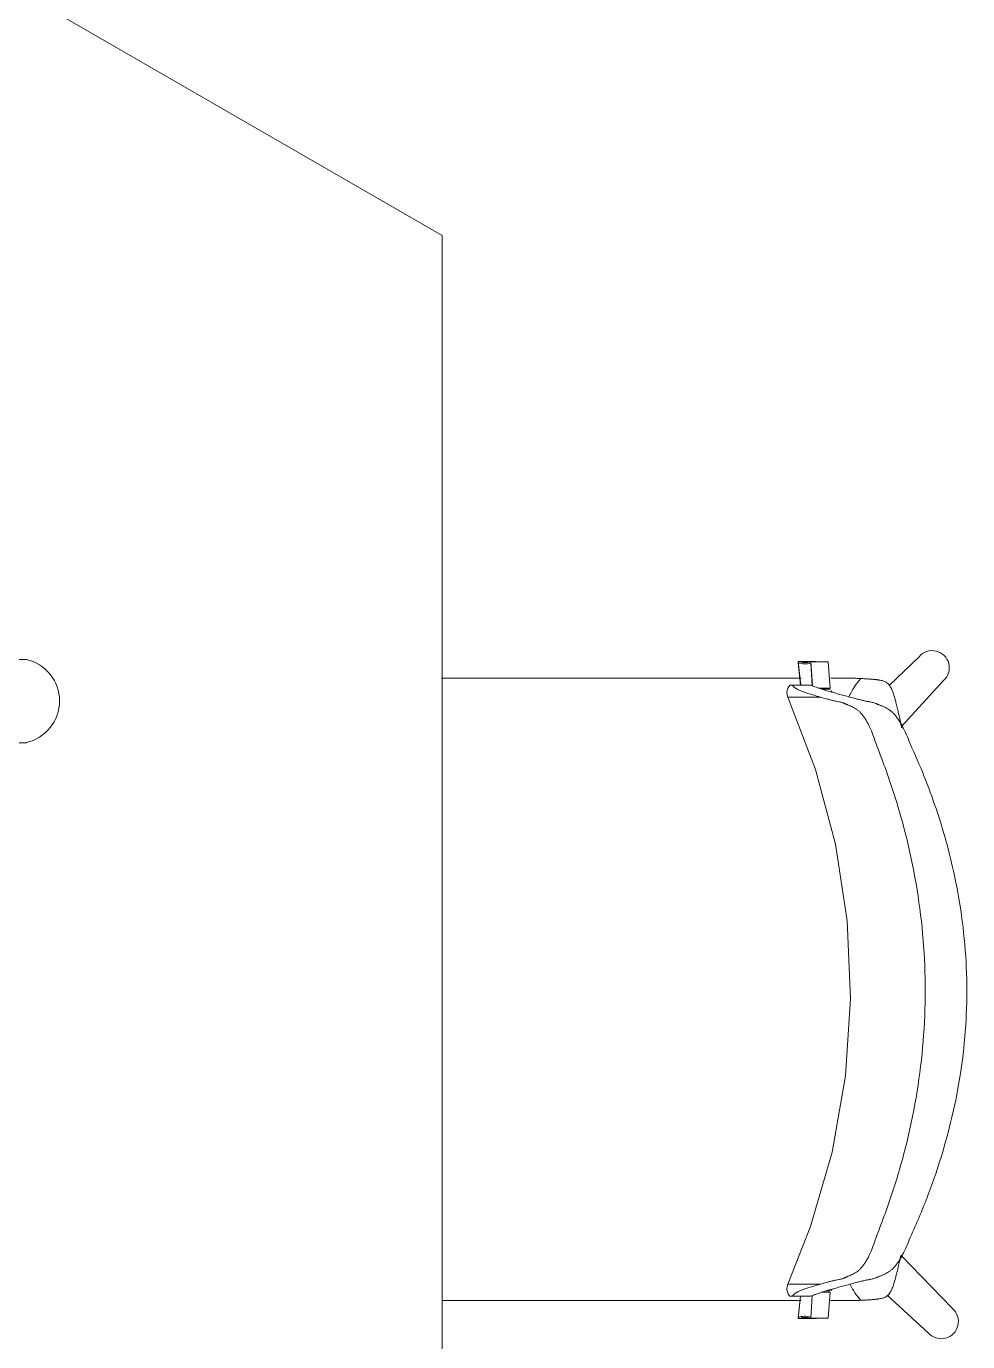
# Model space of a CAD drawing. Header units: millimetres. Extents: x 79795 to 317870, y -36033 to 97293.
# Drawn here: x 205675 to 206393, y 19063 to 20067 of the extents above; entities that cross this region are included whole.
import ezdxf

# ---------------------------------------------------------------- set-up
doc = ezdxf.new("R2010")
doc.units = ezdxf.units.MM
doc.header["$MEASUREMENT"] = 0
doc.layers.add('A-GENM', color=8, linetype='CONTINUOUS', lineweight=9)
doc.layers.add('I-FURN', color=8, linetype='CONTINUOUS', lineweight=9)

msp = doc.modelspace()

# ---------------------------------------------------------------- linework, layer by layer
at = {"layer": 'A-GENM'}
for p, q in [((205675, 19583.8), (205611.5, 19583.8)), ((205611.5, 19520.3), (205675, 19520.3))]:
    msp.add_line(p, q, dxfattribs=at)
msp.add_arc((205667.8, 19552.1), 32.5, 282.6804, 77.3196, dxfattribs=at)
at = {"layer": 'I-FURN'}
for p, q in [((205992, 19907.2), (204996.1, 20482.2)), ((205992.1, 18757.2), (205992, 19907.2)), ((206355.8, 19585.9), (206333, 19563.8)), ((206263.5, 19582.3), (206265.7, 19564.1)), ((206276.8, 19582.3), (206263.5, 19582.3)), ((206263.5, 19581.3), (206265.5, 19564.1)), ((206274.5, 19563.6), (206273.2, 19581.9)), ((206273.2, 19581.9), (206286.5, 19581.9)), ((206274.4, 19563.6), (206273.2, 19581)), ((206286.5, 19581.9), (206287.9, 19562)), ((206256, 19562.4), (206257.2, 19564.1)), ((206272.9, 19564.1), (206259.3, 19564.1)), ((206342.3, 19532.6), (206374.5, 19567.7)), ((206255, 19558.7), (206255.2, 19560.2)), ((206255.1, 19556.8), (206255, 19558.7)), ((206255.7, 19555), (206255.1, 19556.8)), ((206255.2, 19560.2), (206256, 19562.4)), ((206255.7, 19555), (206276.9, 19499.9)), ((206287.9, 19562), (206279.1, 19562)), ((206287.9, 19561.1), (206282, 19561.1)), ((206276.9, 19499.9), (206292.1, 19442.8)), ((206292.1, 19442.8), (206301, 19384.3)), ((206301, 19384.3), (206303.6, 19325.3)), ((206303.6, 19325.3), (206299.8, 19266.2)), ((206299.8, 19266.2), (206289.6, 19208)), ((206289.6, 19208), (206273.1, 19151.2)), ((206273.1, 19151.2), (206255.7, 19107.3)), ((206381.2, 19088.7), (206341.8, 19129.4)), ((206255.1, 19105.4), (206255, 19103.6)), ((206255, 19103.6), (206255.2, 19102.1)), ((206255.7, 19107.3), (206255.1, 19105.4)), ((206255.2, 19102.1), (206256, 19099.9)), ((206256, 19099.9), (206257.2, 19098.2)), ((206272.9, 19098.2), (206259.3, 19098.2)), ((206265.5, 19098.2), (206263.5, 19081)), ((206265.4, 19098.2), (206263.5, 19081.9)), ((206273.2, 19081.3), (206274.4, 19098.7)), ((206282, 19101.2), (206287.9, 19101.2)), ((206284.9, 19102.2), (206287.9, 19102.2)), ((206287.9, 19101.2), (206286.5, 19081.3)), ((206331.5, 19099), (206363, 19070)), ((206263.5, 19081), (206276.8, 19081)), ((206286.5, 19081.3), (206273.2, 19081.3))]:
    msp.add_line(p, q, dxfattribs=at)
for centre, start, end in [((206365.8, 19577.4), 311.9896, 139.6059), ((206372.7, 19078.8), 221.9662, 49.5824)]:
    msp.add_arc(centre, 13.1, start, end, dxfattribs=at)
for centre, start_param, end_param in [((206268.9, 19598.8), 2.819103, 3.398599), ((206268.9, 19597.8), 2.819103, 3.398599), ((206282.2, 19598.8), 2.819103, 2.902745), ((206268.9, 19065.4), 6.026179, 6.605675), ((206268.9, 19064.5), 6.026179, 6.605675), ((206282.2, 19064.5), 0.238848, 0.322489)]:
    msp.add_ellipse(centre, major_axis=(0, 17.4), ratio=0.978487, start_param=start_param, end_param=end_param, dxfattribs=at)
for points, knots in [([(205991.7, 19569.4), (205991.9, 19569.4), (205997, 19569.4), (206007.3, 19569.4), (206022.7, 19569.4), (206037.8, 19569.4), (206050.4, 19569.4), (206060.5, 19569.4), (206068.1, 19569.4), (206075.8, 19569.4), (206085.8, 19569.4), (206098.1, 19569.4), (206110.5, 19569.4), (206120.4, 19569.4), (206128, 19569.4), (206135.6, 19569.4), (206145.6, 19569.4), (206158, 19569.4), (206170.5, 19569.4), (206180.6, 19569.4), (206188.3, 19569.4), (206195.9, 19569.4), (206206, 19569.4), (206218.5, 19569.4), (206233.6, 19569.4), (206249, 19569.4), (206259.7, 19569.4), (206265.3, 19569.4), (206265.8, 19569.4)], [-0.751114, -0.751114, -0.751114, -0.751114, -0.75, -0.7142857, -0.6785714, -0.6428571, -0.6071429, -0.5892857, -0.5714286, -0.5535714, -0.5357143, -0.5, -0.4642857, -0.4464286, -0.4285714, -0.4107143, -0.3928571, -0.3571429, -0.3214286, -0.3035714, -0.2857143, -0.2678571, -0.25, -0.2142857, -0.1785714, -0.1428571, -0.1071429, -0.103964, -0.103964, -0.103964, -0.103964]), ([(206259.3, 19564.1), (206258.7, 19564.1), (206257.9, 19564.1), (206257.3, 19564.1), (206257.1, 19564.1), (206257.8, 19564.1), (206258.5, 19564.1), (206258.9, 19564.1)], [0, 0, 0, 0, 0.125, 0.25, 0.375, 0.5, 0.5837817, 0.5837817, 0.5837817, 0.5837817]), ([(206311.3, 19569.2), (206309.7, 19567.3), (206306.8, 19563.5), (206304, 19558.8), (206302.6, 19556), (206302.3, 19555.2)], [0, 0, 0, 0, 0.02777778, 0.05555556, 0.06696683, 0.06696683, 0.06696683, 0.06696683]), ([(206311.3, 19569.2), (206312.3, 19569.2), (206314, 19569.1), (206315.9, 19569), (206317, 19568.9), (206317.9, 19568.8), (206318.7, 19568.8), (206319.7, 19568.7), (206320.9, 19568.6), (206322.1, 19568.5), (206323, 19568.4), (206323.5, 19568.3), (206323.9, 19568.3), (206324.3, 19568.2), (206324.8, 19568.2), (206325.7, 19568), (206326.9, 19567.8), (206328.3, 19567.5), (206329.5, 19567.1), (206330.7, 19566.4), (206331.9, 19565.5), (206332.8, 19564.6), (206333.4, 19563.7), (206333.9, 19563), (206334.3, 19562.3), (206334.8, 19561.3), (206335.4, 19560), (206336, 19558.3), (206336.6, 19556.6), (206337.1, 19554.8), (206337.6, 19553.2), (206338, 19551.7), (206338.4, 19550), (206338.9, 19548.2), (206339.5, 19545.7), (206340.5, 19541.3), (206341.3, 19537.5), (206341.8, 19535.2)], [0, 0, 0, 0, 0.0625, 0.09375, 0.109375, 0.125, 0.140625, 0.15625, 0.1875, 0.21875, 0.234375, 0.242188, 0.25, 0.257812, 0.265625, 0.28125, 0.3125, 0.34375, 0.375, 0.40625, 0.4375, 0.46875, 0.484375, 0.5, 0.515625, 0.53125, 0.5625, 0.59375, 0.625, 0.65625, 0.6875, 0.71875, 0.75, 0.78125, 0.8125, 0.875, 1, 1, 1, 1]), ([(206256.3, 19555), (206256.6, 19555), (206257.2, 19555), (206259.2, 19555), (206263.1, 19555), (206270.3, 19555), (206276.8, 19555), (206280.6, 19555)], [0.4444444, 0.4444444, 0.4444444, 0.4444444, 0.5138889, 0.5833333, 0.7222222, 0.8611111, 1, 1, 1, 1]), ([(206280.1, 19561.7), (206282, 19561), (206285.2, 19560), (206290.2, 19558.5), (206294.3, 19557.4), (206298.5, 19556.3), (206303, 19555.1), (206307.1, 19554), (206310.4, 19553.1), (206312.6, 19552.6), (206314.3, 19552.2), (206316, 19551.8), (206317.6, 19551.6), (206319.4, 19551.2), (206320.7, 19550.9), (206321.9, 19550.5), (206322.8, 19550.2), (206323.3, 19550), (206323.6, 19549.8), (206324, 19549.7), (206324.5, 19549.5), (206325.4, 19549.1), (206326.8, 19548.6), (206328.4, 19547.9), (206330.1, 19547.2), (206331.8, 19546.2), (206333.5, 19545.1), (206335, 19543.9), (206336, 19543), (206336.5, 19542.4), (206336.9, 19541.9), (206337.3, 19541.5), (206337.9, 19540.8), (206338.8, 19539.6), (206340.2, 19537.7), (206341.8, 19535.3), (206343.8, 19531.6), (206346.3, 19526.5), (206348.1, 19521.8), (206349, 19519.3)], [0, 0, 0, 0, 0.142857, 0.214286, 0.285714, 0.357143, 0.428571, 0.5, 0.535714, 0.571429, 0.589286, 0.607143, 0.642857, 0.660714, 0.678571, 0.696429, 0.705357, 0.709821, 0.714286, 0.71875, 0.723214, 0.732143, 0.75, 0.767857, 0.785714, 0.803571, 0.821429, 0.839286, 0.848214, 0.852679, 0.857143, 0.861607, 0.866071, 0.875, 0.892857, 0.910714, 0.928571, 0.964286, 1, 1, 1, 1]), ([(206323, 19519.3), (206322.2, 19521.8), (206320.7, 19526.4), (206318.6, 19531.5), (206316.8, 19535.1), (206315.4, 19537.5), (206314.2, 19539.4), (206313.3, 19540.6), (206312.8, 19541.3), (206312.4, 19541.8), (206312, 19542.2), (206311.5, 19542.8), (206310.6, 19543.8), (206309.2, 19545), (206307.5, 19546.2), (206305.8, 19547.1), (206304.1, 19548), (206302.5, 19548.7), (206301.2, 19549.2), (206300.3, 19549.6), (206299.8, 19549.8), (206299.5, 19550), (206299.1, 19550.2), (206298.7, 19550.3), (206297.9, 19550.7), (206296.9, 19551), (206295.7, 19551.3), (206294.2, 19551.6), (206292.8, 19551.9), (206291.3, 19552.1), (206290.1, 19552.4), (206288.9, 19552.7), (206287.3, 19553.2), (206284.5, 19553.9), (206282.2, 19554.6), (206280.6, 19555)], [0, 0, 0, 0, 0.0625, 0.125, 0.15625, 0.1875, 0.21875, 0.234375, 0.242188, 0.25, 0.257812, 0.265625, 0.28125, 0.3125, 0.34375, 0.375, 0.40625, 0.4375, 0.46875, 0.484375, 0.492188, 0.5, 0.507812, 0.515625, 0.53125, 0.5625, 0.59375, 0.625, 0.6875, 0.71875, 0.75, 0.78125, 0.8125, 0.875, 1, 1, 1, 1]), ([(206323, 19143), (206327.8, 19155), (206336.6, 19179.1), (206350.7, 19228.7), (206361, 19292.4), (206361, 19369.9), (206350.7, 19433.6), (206336.6, 19483.2), (206327.8, 19507.3), (206323, 19519.3)], [-1, -1, -1, -1, -0.9, -0.8, -0.6, -0.4, -0.2, -0.1, 0, 0, 0, 0]), ([(206349, 19519.3), (206356.5, 19503.2), (206369.7, 19470.4), (206385.4, 19413.5), (206393.9, 19348.9), (206390.8, 19278), (206378.3, 19220.2), (206363.2, 19175.4), (206354, 19153.7), (206349, 19143)], [-1, -1, -1, -1, -0.863636, -0.727273, -0.545455, -0.363636, -0.181818, -0.090909, 0, 0, 0, 0]), ([(206349, 19143), (206348.1, 19140.5), (206346.3, 19135.8), (206343.8, 19130.7), (206341.8, 19127), (206340.2, 19124.6), (206338.8, 19122.7), (206337.9, 19121.5), (206337.3, 19120.8), (206336.9, 19120.3), (206336.5, 19119.9), (206336, 19119.3), (206335, 19118.3), (206333.5, 19117.2), (206331.8, 19116.1), (206330.1, 19115.1), (206328.4, 19114.4), (206326.8, 19113.7), (206325.4, 19113.2), (206324.5, 19112.8), (206324, 19112.6), (206323.6, 19112.5), (206323.3, 19112.3), (206322.8, 19112.1), (206321.9, 19111.8), (206320.7, 19111.4), (206319.4, 19111.1), (206317.6, 19110.7), (206316, 19110.5), (206314.3, 19110.1), (206313, 19109.8), (206311.7, 19109.5), (206310, 19109.1), (206307.1, 19108.3), (206303, 19107.2), (206298.5, 19106), (206294.3, 19104.9), (206290.2, 19103.8), (206286.4, 19102.7), (206283, 19101.6), (206281, 19100.9), (206280.1, 19100.6)], [0, 0, 0, 0, 0.035714, 0.071429, 0.089286, 0.107143, 0.125, 0.133929, 0.138393, 0.142857, 0.147321, 0.151786, 0.160714, 0.178571, 0.196429, 0.214286, 0.232143, 0.25, 0.267857, 0.276786, 0.28125, 0.285714, 0.290179, 0.294643, 0.303571, 0.321429, 0.339286, 0.357143, 0.392857, 0.410714, 0.428571, 0.446429, 0.464286, 0.5, 0.571429, 0.642857, 0.714286, 0.785714, 0.857143, 0.928571, 1, 1, 1, 1]), ([(206280.6, 19107.3), (206282.2, 19107.7), (206284.5, 19108.4), (206287.3, 19109.1), (206288.9, 19109.6), (206290.1, 19109.9), (206291.3, 19110.2), (206292.8, 19110.4), (206294.2, 19110.7), (206295.7, 19111), (206296.9, 19111.3), (206297.9, 19111.6), (206298.7, 19111.9), (206299.1, 19112.1), (206299.5, 19112.3), (206299.8, 19112.5), (206300.3, 19112.7), (206301.2, 19113.1), (206302.5, 19113.6), (206304.1, 19114.3), (206305.8, 19115.2), (206307.5, 19116.1), (206309.2, 19117.3), (206310.6, 19118.5), (206311.5, 19119.5), (206312, 19120.1), (206312.4, 19120.5), (206312.8, 19121), (206313.3, 19121.7), (206314.2, 19122.9), (206315.4, 19124.8), (206316.8, 19127.2), (206318.6, 19130.8), (206320.7, 19135.9), (206322.2, 19140.5), (206323, 19143)], [0, 0, 0, 0, 0.125, 0.1875, 0.21875, 0.25, 0.28125, 0.3125, 0.375, 0.40625, 0.4375, 0.46875, 0.484375, 0.492188, 0.5, 0.507812, 0.515625, 0.53125, 0.5625, 0.59375, 0.625, 0.65625, 0.6875, 0.71875, 0.734375, 0.742188, 0.75, 0.757812, 0.765625, 0.78125, 0.8125, 0.84375, 0.875, 0.9375, 1, 1, 1, 1]), ([(206341.8, 19129), (206341.3, 19126.7), (206340.5, 19122.9), (206339.5, 19118.5), (206338.9, 19116), (206338.4, 19114.2), (206338, 19112.5), (206337.6, 19111), (206337.1, 19109.4), (206336.6, 19107.6), (206336, 19105.9), (206335.4, 19104.2), (206334.8, 19102.9), (206334.3, 19101.9), (206333.9, 19101.2), (206333.4, 19100.5), (206332.8, 19099.6), (206331.9, 19098.7), (206330.7, 19097.8), (206329.5, 19097.1), (206328.3, 19096.7), (206326.9, 19096.4), (206325.7, 19096.2), (206324.8, 19096), (206324.3, 19096), (206323.9, 19095.9), (206323.5, 19095.9), (206323, 19095.8), (206322.1, 19095.7), (206320.9, 19095.6), (206319.7, 19095.5), (206318.7, 19095.4), (206317.9, 19095.4), (206317, 19095.3), (206315.9, 19095.2), (206314, 19095.1), (206312.3, 19095), (206311.3, 19095)], [0, 0, 0, 0, 0.125, 0.1875, 0.21875, 0.25, 0.28125, 0.3125, 0.34375, 0.375, 0.40625, 0.4375, 0.46875, 0.484375, 0.5, 0.515625, 0.53125, 0.5625, 0.59375, 0.625, 0.65625, 0.6875, 0.71875, 0.734375, 0.742188, 0.75, 0.757812, 0.765625, 0.78125, 0.8125, 0.84375, 0.859375, 0.875, 0.890625, 0.90625, 0.9375, 1, 1, 1, 1]), ([(206280.6, 19107.3), (206277.6, 19107.3), (206272.2, 19107.3), (206265.8, 19107.3), (206261.1, 19107.3), (206258.4, 19107.3), (206257, 19107.3), (206256.5, 19107.3), (206256.3, 19107.3)], [0, 0, 0, 0, 0.1111111, 0.2222222, 0.3333333, 0.4444444, 0.5, 0.5555556, 0.5555556, 0.5555556, 0.5555556]), ([(206302.9, 19107.6), (206303.1, 19107.3), (206304.3, 19104.9), (206306.8, 19100.7), (206309.7, 19096.9), (206311.3, 19095)], [0.93933321, 0.93933321, 0.93933321, 0.93933321, 0.94444444, 0.97222222, 1, 1, 1, 1]), ([(206265.8, 19094.8), (206265.1, 19094.8), (206261.9, 19094.8), (206256, 19094.8), (206248.2, 19094.8), (206240.5, 19094.8), (206230.4, 19094.8), (206218, 19094.8), (206205.8, 19094.8), (206195.9, 19094.8), (206188.3, 19094.8), (206180.7, 19094.8), (206170.6, 19094.8), (206158.2, 19094.8), (206143.3, 19094.8), (206128.2, 19094.8), (206113, 19094.8), (206098, 19094.8), (206085.5, 19094.8), (206075.4, 19094.8), (206067.8, 19094.8), (206060.2, 19094.8), (206050.1, 19094.8), (206037.7, 19094.8), (206025.2, 19094.8), (206015.1, 19094.8), (206007.5, 19094.8), (205999.9, 19094.8), (205994.7, 19094.8), (205992, 19094.8), (205991.8, 19094.8)], [-0.8977274, -0.8977274, -0.8977274, -0.8977274, -0.8928571, -0.875, -0.8571429, -0.8392857, -0.8214286, -0.7857143, -0.75, -0.7321429, -0.7142857, -0.6964286, -0.6785714, -0.6428571, -0.6071429, -0.5714286, -0.5357143, -0.5, -0.4642857, -0.4464286, -0.4285714, -0.4107143, -0.3928571, -0.3571429, -0.3214286, -0.3035714, -0.2857143, -0.2678571, -0.25, -0.2485148, -0.2485148, -0.2485148, -0.2485148]), ([(206258.9, 19098.2), (206258.6, 19098.2), (206257.8, 19098.2), (206257.1, 19098.2), (206257.3, 19098.2), (206257.9, 19098.2), (206258.7, 19098.2), (206259.3, 19098.2)], [0.4171888, 0.4171888, 0.4171888, 0.4171888, 0.5, 0.625, 0.75, 0.875, 1, 1, 1, 1])]:
    msp.add_open_spline(points, degree=3, knots=knots, dxfattribs=at)
for points in [[(206280.6, 19555), (206278.6, 19555.6), (206274.8, 19556.7), (206269.8, 19558.3), (206265.6, 19559.8), (206262.3, 19561.3), (206260.2, 19562.8), (206259.5, 19563.7), (206259.3, 19564.1)], [(206272.9, 19564.1), (206274, 19563.8), (206276.3, 19562.9), (206278.8, 19562.1), (206280.1, 19561.7)], [(206288.5, 19569.4), (206295, 19569.4), (206301.3, 19569.4), (206307.4, 19569.4)], [(206307.4, 19569.4), (206308, 19569.4), (206309.3, 19569.3), (206310.6, 19569.3), (206311.3, 19569.2)], [(206289.5, 19558.8), (206289.2, 19559.2), (206288.9, 19559.6), (206288.7, 19560)], [(206342.5, 19531.5), (206342.3, 19532.8), (206342.1, 19534), (206341.8, 19535.2)], [(206341.8, 19535.2), (206342.1, 19534), (206342.3, 19532.8), (206342.5, 19531.6)], [(206259.3, 19098.2), (206259.5, 19098.6), (206260.2, 19099.5), (206262.3, 19101), (206265.6, 19102.5), (206269.8, 19104), (206274.8, 19105.6), (206278.6, 19106.7), (206280.6, 19107.3)], [(206288.7, 19102.3), (206288.9, 19102.7), (206289.2, 19103.1), (206289.5, 19103.5)], [(206280.1, 19100.6), (206278.8, 19100.2), (206276.3, 19099.3), (206274, 19098.5), (206272.9, 19098.2)], [(206307.4, 19094.8), (206301.3, 19094.8), (206294.9, 19094.8), (206288.4, 19094.8)], [(206311.3, 19095), (206310.6, 19094.9), (206309.3, 19094.9), (206308, 19094.8), (206307.4, 19094.8)]]:
    msp.add_open_spline(points, degree=3, dxfattribs=at)

doc.saveas('drawing.dxf')
